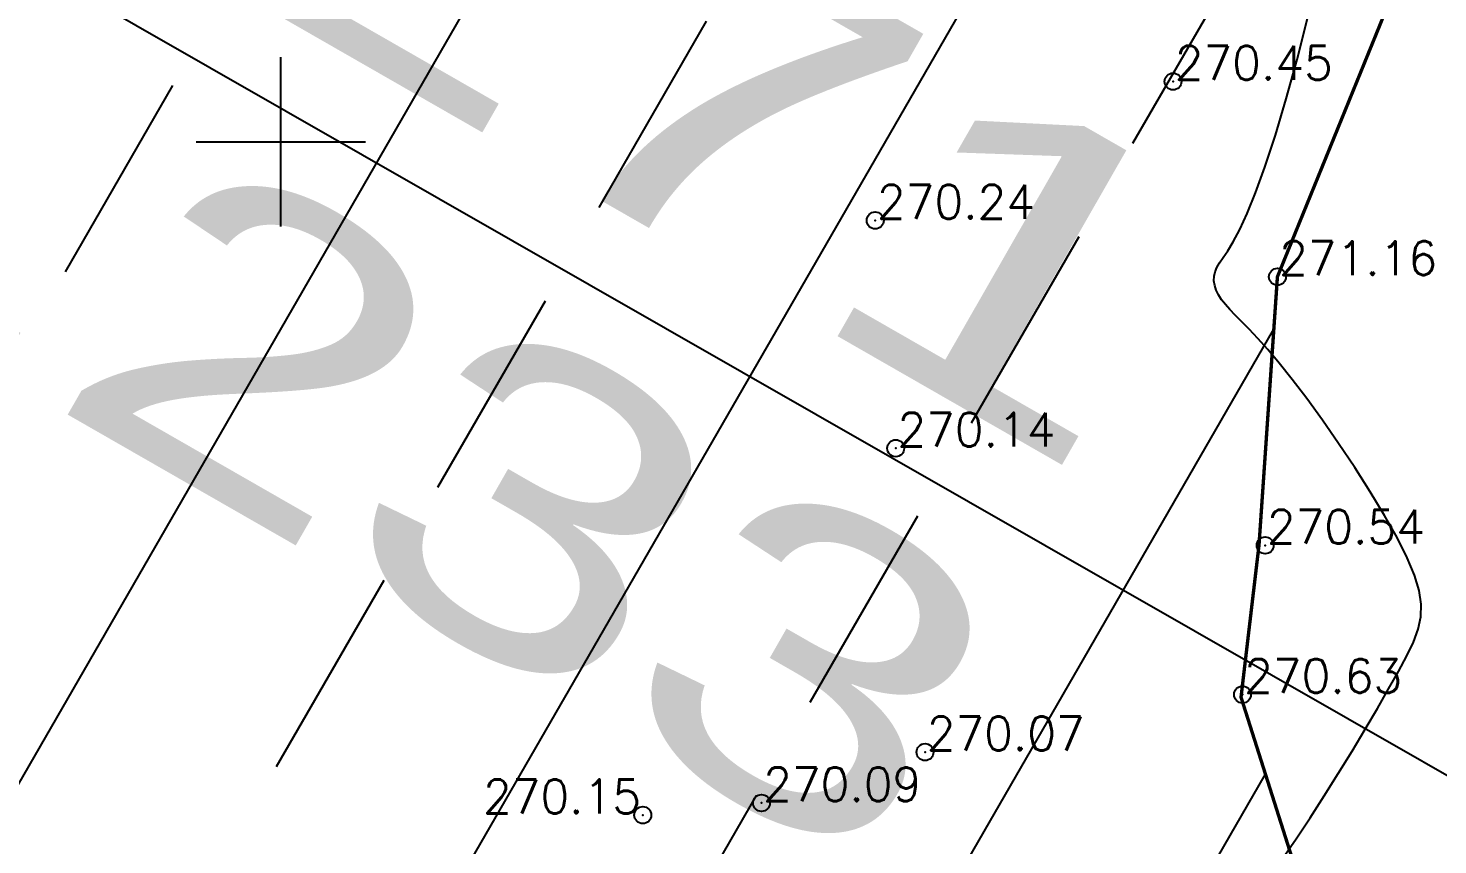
# Model space of a CAD drawing. Header units: millimetres. Extents: x 524954 to 526204, y 9523489 to 9524010.
# Drawn here: x 525392.54 to 525434.16, y 9523779.26 to 9523803.35 of the extents above; entities that cross this region are included whole.
import ezdxf
from ezdxf.enums import TextEntityAlignment as Align

# ---------------------------------------------------------------- set-up
doc = ezdxf.new("R2010")
doc.units = ezdxf.units.MM
doc.header["$PDMODE"] = 32
doc.header["$PDSIZE"] = 0.5
doc.linetypes.add('ACAD_ISO12W100', pattern=[21, 12, -3, 0, -3, 0, -3])
for name, color, linetype in [('Bord Fleuve', 4, 'ACAD_ISO12W100'), ('Carroyage(2)', 7, 'Continuous'), ('CN_01_00', 3, 'Continuous'), ('PLUME_2', 1, 'Continuous'), ('TopoAlt', 3, 'Continuous'), ('TOPOJIS', 7, 'Continuous')]:
    doc.layers.add(name, color=color, linetype=linetype)
doc.styles.add('Simplex 1.0', font='Simplex.shx', dxfattribs={"width": 0.99, "height": 1})
doc.styles.get("Standard").update_dxf_attribs({"font": 'arial.ttf'})

# ---------------------------------------------------------------- blocks, each defined once
blk = doc.blocks.new('TCPOINT M')
at = {"color": 0}
blk.add_point((0, 0), dxfattribs=at)
at = {"layer": 'TopoAlt', "style": 'Simplex 1.0', "width": 0.99}
blk.add_attdef('ALT', (0.15, 0.15), '', height=1, dxfattribs=at)

msp = doc.modelspace()

# ---------------------------------------------------------------- hatches: boundary and pattern name
at = {"layer": 'Bord Fleuve', "ltscale": 0.5}
h = msp.add_hatch(dxfattribs=at)
h.set_pattern_fill('ANSI33', color=135, scale=2, angle=15, style=0)
edge = h.paths.add_edge_path()
edge.add_line((525439.351, 9523820.38), (525429.428, 9523796.02))
edge.add_line((525429.428, 9523796.02), (525428.884, 9523788.101))
edge.add_line((525428.884, 9523788.101), (525428.353, 9523783.613))
edge.add_line((525428.353, 9523783.613), (525432.345, 9523771.044))
edge.add_line((525432.345, 9523771.044), (525425.155, 9523761.396))
edge.add_line((525425.155, 9523761.396), (525425.603, 9523757.857))
edge.add_line((525425.603, 9523757.857), (525425.392, 9523752.767))
edge.add_line((525425.392, 9523752.767), (525425.531, 9523737.269))
edge.add_line((525425.531, 9523737.269), (525420.173, 9523734.242))
edge.add_line((525420.173, 9523734.242), (525409.231, 9523730.837))
edge.add_line((525409.231, 9523730.837), (525403.15, 9523725.262))
edge.add_line((525403.15, 9523725.262), (525399.312, 9523719.279))
edge.add_line((525399.312, 9523719.279), (525398.471, 9523717.204))
edge.add_line((525398.471, 9523717.204), (525387.323, 9523716.767))
edge.add_line((525387.323, 9523716.767), (525379.743, 9523715.417))
edge.add_line((525439.351, 9523820.38), (525412.029, 9523831.392))
edge.add_line((525412.029, 9523831.392), (525397.674, 9523844.829))
edge.add_line((525397.674, 9523844.829), (525370.042, 9523852.892))
edge.add_line((525370.042, 9523852.892), (525354.138, 9523871.224))
edge.add_line((525335.046, 9523740.934), (525335.464, 9523745.788))
edge.add_line((525335.464, 9523745.788), (525334.824, 9523749.483))
edge.add_line((525334.824, 9523749.483), (525332.978, 9523755.879))
edge.add_line((525332.978, 9523755.879), (525332.09, 9523761.937))
edge.add_line((525332.09, 9523761.937), (525333.482, 9523768.659))
edge.add_line((525333.482, 9523768.659), (525335.755, 9523783.426))
edge.add_line((525335.755, 9523783.426), (525345.567, 9523814.167))
edge.add_line((525345.567, 9523814.167), (525355.202, 9523841.723))
edge.add_line((525355.202, 9523841.723), (525358.159, 9523858.254))
edge.add_line((525358.159, 9523858.254), (525357.891, 9523860.435))
edge.add_line((525357.891, 9523860.435), (525354.138, 9523871.224))
edge.add_line((525335.072, 9523740.932), (525368.644, 9523722.072))
edge.add_line((525368.644, 9523722.072), (525369.749, 9523720.981))
edge.add_line((525369.749, 9523720.981), (525379.743, 9523715.417))

# ---------------------------------------------------------------- linework, layer by layer
at = {"layer": 'Bord Fleuve', "ltscale": 0.35, "flags": 128}
msp.add_lwpolyline([(525439.351, 9523820.38, 0.1, 0.1, 0), (525429.428, 9523796.02, 0.1, 0.1, 0), (525428.884, 9523788.101, 0.1, 0.1, 0), (525428.353, 9523783.613, 0.1, 0.1, 0), (525432.345, 9523771.044, 0.1, 0.1, 0), (525425.155, 9523761.396, 0.1, 0.1, 0), (525425.603, 9523757.857, 0.1, 0.1, 0), (525425.392, 9523752.767, 0.1, 0.1, 0), (525425.531, 9523737.269, 0.1, 0.1, 0), (525420.173, 9523734.242, 0.1, 0.1, 0), (525409.231, 9523730.837, 0.1, 0.1, 0), (525403.15, 9523725.262, 0.1, 0.1, 0), (525399.312, 9523719.279, 0.1, 0.1, 0), (525398.471, 9523717.204, 0.1, 0.1, 0), (525387.323, 9523716.767, 0.1, 0.1, 0), (525379.743, 9523715.417, 0.1, 0.1, 0)], format="xyseb", dxfattribs=at)
at = {"layer": 'Carroyage(2)'}
for p, q in [((525400, 9523797.5), (525400, 9523802.5)), ((525397.5, 9523800), (525402.5, 9523800))]:
    msp.add_line(p, q, dxfattribs=at)
at = {"layer": 'CN_01_00', "elevation": 271, "flags": 128}
msp.add_lwpolyline([(525429.58, 9523778.852), (525429.981, 9523779.436), (525430.394, 9523780.056), (525430.812, 9523780.703), (525431.226, 9523781.362), (525431.631, 9523782.02), (525432.018, 9523782.665), (525432.381, 9523783.281), (525432.712, 9523783.856), (525433.005, 9523784.376), (525433.252, 9523784.833), (525433.447, 9523785.241), (525433.586, 9523785.619), (525433.665, 9523785.986), (525433.676, 9523786.361), (525433.617, 9523786.763), (525433.48, 9523787.212), (525433.263, 9523787.727), (525432.962, 9523788.321), (525432.592, 9523788.976), (525432.17, 9523789.673), (525431.711, 9523790.388), (525431.235, 9523791.1), (525430.757, 9523791.785), (525430.294, 9523792.423), (525429.864, 9523792.991), (525429.481, 9523793.472), (525429.143, 9523793.872), (525428.848, 9523794.202), (525428.592, 9523794.474), (525428.372, 9523794.698), (525428.184, 9523794.886), (525428.024, 9523795.049), (525427.89, 9523795.198), (525427.777, 9523795.343), (525427.687, 9523795.485), (525427.619, 9523795.625), (525427.575, 9523795.763), (525427.554, 9523795.899), (525427.558, 9523796.033), (525427.587, 9523796.166), (525427.641, 9523796.297), (525427.721, 9523796.431), (525427.828, 9523796.587), (525427.962, 9523796.787), (525428.124, 9523797.055), (525428.314, 9523797.413), (525428.533, 9523797.884), (525428.782, 9523798.492), (525429.061, 9523799.258), (525429.368, 9523800.195), (525429.689, 9523801.268), (525430.01, 9523802.431), (525430.315, 9523803.639)], dxfattribs=at)
at = {"layer": 'PLUME_2'}
msp.add_lwpolyline([(525310.661, 9523852.06), (525456.099, 9523768.927)], dxfattribs=at)

# ---------------------------------------------------------------- block references
at = {"layer": 'TOPOJIS'}
ref = msp.add_blockref('TCPOINT M', (525426.345, 9523801.781, 270.45), dxfattribs=at)
ref.add_attrib('ALT', '270.45', (525426.395, 9523801.831, 270.45), dxfattribs={"layer": 'TopoAlt', "height": 1, "style": 'Simplex 1.0', "width": 0.99})
ref = msp.add_blockref('TCPOINT M', (525417.55, 9523797.682, 270.24), dxfattribs=at)
ref.add_attrib('ALT', '270.24', (525417.6, 9523797.732, 270.24), dxfattribs={"layer": 'TopoAlt', "height": 1, "style": 'Simplex 1.0', "width": 0.99})
ref = msp.add_blockref('TCPOINT M', (525429.428, 9523796.02, 271.16), dxfattribs=at)
ref.add_attrib('ALT', '271.16', (525429.478, 9523796.07, 271.16), dxfattribs={"layer": 'TopoAlt', "height": 1, "style": 'Simplex 1.0', "width": 0.99})
ref = msp.add_blockref('TCPOINT M', (525418.155, 9523790.958, 270.14), dxfattribs=at)
ref.add_attrib('ALT', '270.14', (525418.205, 9523791.008, 270.14), dxfattribs={"layer": 'TopoAlt', "height": 1, "style": 'Simplex 1.0', "width": 0.99})
ref = msp.add_blockref('TCPOINT M', (525429.066, 9523788.094, 270.54), dxfattribs=at)
ref.add_attrib('ALT', '270.54', (525429.116, 9523788.144, 270.54), dxfattribs={"layer": 'TopoAlt', "height": 1, "style": 'Simplex 1.0', "width": 0.99})
ref = msp.add_blockref('TCPOINT M', (525428.396, 9523783.69, 270.63), dxfattribs=at)
ref.add_attrib('ALT', '270.63', (525428.446, 9523783.74, 270.63), dxfattribs={"layer": 'TopoAlt', "height": 1, "style": 'Simplex 1.0', "width": 0.99})
ref = msp.add_blockref('TCPOINT M', (525419.021, 9523781.992, 270.07), dxfattribs=at)
ref.add_attrib('ALT', '270.07', (525419.071, 9523782.042, 270.07), dxfattribs={"layer": 'TopoAlt', "height": 1, "style": 'Simplex 1.0', "width": 0.99})
ref = msp.add_blockref('TCPOINT M', (525414.192, 9523780.492, 270.09), dxfattribs=at)
ref.add_attrib('ALT', '270.09', (525414.242, 9523780.542, 270.09), dxfattribs={"layer": 'TopoAlt', "height": 1, "style": 'Simplex 1.0', "width": 0.99})
ref = msp.add_blockref('TCPOINT M', (525410.684, 9523780.135, 270.15), dxfattribs=at)
ref.add_attrib('ALT', '270.15', dxfattribs={"layer": 'TopoAlt', "height": 1, "style": 'Simplex 1.0', "width": 0.99}).set_placement((525410.634, 9523780.185, 270.15), align=Align.RIGHT)

# ---------------------------------------------------------------- texts
at = {"layer": 'PLUME_2'}
for s, width, p, p2 in [('L=167.271   ', 1.409, (525350.734, 9523831.923), (525436.627, 9523782.696)), ('G=119.233   ', 1.35524, (525344.054, 9523820.407), (525429.948, 9523771.179))]:
    msp.add_text(s, height=9, rotation=330.182, dxfattribs=dict(at, width=width)).set_placement(p, p2, align=Align.FIT)

doc.saveas('drawing.dxf')
